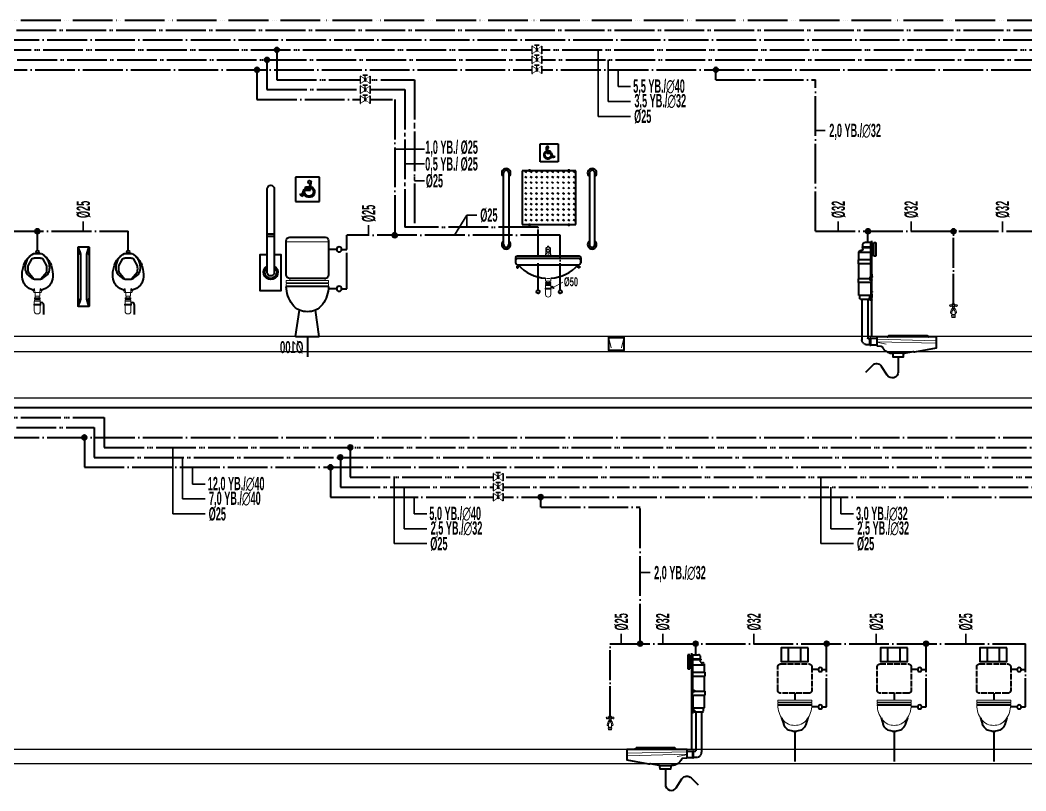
# Model space of a CAD drawing. Header units: centimetres. Extents: x 405464 to 563355, y 50011 to 66875.
# Drawn here: x 525191 to 526708, y 53341 to 54504 of the extents above; entities that cross this region are included whole.
import ezdxf
from ezdxf.enums import TextEntityAlignment as Align

# ---------------------------------------------------------------- set-up
doc = ezdxf.new("R2010")
doc.units = ezdxf.units.CM
for name, pattern in [('KESIK-3', [24, 20, -4]), ('SICAKSU1', [75, 60, -6, 0, -3, 0, -6]), ('SIRKUL-1', [78, 60, -6, 0, -3, 0, -3, 0, -6]), ('SOGUKSU1', [72, 60, -6, 0, -6])]:
    doc.linetypes.add(name, pattern=pattern)
doc.layers.add('0-KRCN DI SU', color=41, linetype='D')
for name, color, linetype, lineweight in [('0-KRCN-IST-KÜRESEL VANA', 4, 'Continuous', 25), ('0-KRCN-SHT-02CIHAZ', 132, 'Continuous', 25), ('0-KRCN-SHT-03CIHAZ', 120, 'Continuous', 30), ('0-KRCN-SHT-KÜRESEL VANA', 4, 'Continuous', 25), ('0-KRCN-SHT-LAVABO', 171, 'Continuous', 35), ('0-KRCN-SHT-LAVABOÖZÜRLÜ', 171, 'Continuous', 35), ('0-KRCN-SHT-PİSSU-BORU', 220, 'PISSU_LINE50', 40), ('0-KRCN-SHT-PİSUAR', 171, 'Continuous', 35), ('0-KRCN-SHT-PİSUARBÖLMESİ', 120, 'Continuous', 35), ('0-KRCN-SHT-PROSES-BORU', 1, '0-Y_LINE', 40), ('0-KRCN-SHT-SICAKSU', 50, 'SICAKSU1', 40), ('0-KRCN-SHT-SIRKULASYON', 145, 'SIRKUL-1', 40), ('0-KRCN-SHT-SOGUKSU', 141, 'SOGUKSU1', 40), ('0-KRCN-SHT-SÜZGEÇBANYO', 171, 'Continuous', 35), ('0-KRCN-SHT-TUVALETKLOZET', 171, 'Continuous', 35), ('0-KRCN-SHT-TUVALETNORMAL', 171, 'Continuous', 35), ('0-KRCN-SHT-YAZI-ÇAP-TEMSU', 81, 'Continuous', 30)]:
    doc.layers.add(name, color=color, linetype=linetype, lineweight=lineweight)
doc.styles.add('BORU', font='AGENCYR.TTF')
doc.styles.add('CAP', font='ARIALNB.TTF')
doc.styles.add('MUF', font='isocpeur.ttf')
doc.styles.get("Standard").update_dxf_attribs({"font": 'arial.ttf'})
doc.linetypes.add('0-Y_LINE', pattern='A,100,-0.5,["Y",BORU,S=9,R=0,X=0,Y=-4.5],-5', length=105.5)
doc.linetypes.add('D', pattern='A,12,-1,["D",Standard,S=1,R=0,X=-0.1,Y=-0.5],-1.6', length=14.6)
doc.linetypes.add('PISSU_LINE50', pattern='A,50,-10,["C",MUF,S=10,R=0,X=1,Y=-5],0', length=60)

# ---------------------------------------------------------------- blocks, each defined once
blk = doc.blocks.new('0-MEK-SHT-ZKLN-ALATURKA TUVALET GIZLI')
at = {"layer": '0-KRCN-SHT-PİSSU-BORU', "ltscale": 0.5}
blk.add_lwpolyline([(-11, -20), (-11, -35.4, 0.748213), (0, -38.7), (5.7, -29.8, -0.478103), (15, -28.8), (21.9, -35.8)], format="xyb", dxfattribs=at)
at = {"layer": '0-KRCN-SHT-SOGUKSU', "ltscale": 0.5}
for p, q in [((-66.5, 33.5), (-66.5, 106.2)), ((19.5, 95), (19.5, 106.2))]:
    blk.add_line(p, q, dxfattribs=at)
at = {"layer": '0-KRCN-SHT-TUVALETKLOZET', "linetype": 'KESIK-3', "ltscale": 0.05}
for p, q in [((15.5, 0), (15.5, 96.6)), ((16.5, 95), (22.5, 95)), ((16.5, 60.4), (16.5, 95)), ((24.5, 90.5), (24.5, 93)), ((24.9, 90.5), (16.5, 90.5)), ((24.9, 90), (16.5, 90)), ((16.5, 85), (28.5, 85)), ((24.5, 88), (24.5, 90)), ((24.9, 90), (24.9, 90.5)), ((25.5, 87), (26.5, 87)), ((28.5, 77.5), (28.5, 85)), ((16.5, 77.5), (29, 77.5)), ((16.5, 73.5), (29, 73.5)), ((28.5, 58.5), (28.5, 73.5)), ((29, 73.5), (29, 77.5)), ((16.9, 59), (15.9, 59)), ((16.9, 58), (15.9, 58)), ((16, 54.5), (16, 56.8)), ((16, 54.5), (29, 54.5)), ((16.5, 54.5), (16.5, 41.5)), ((18.2, 59), (17.2, 59)), ((18.2, 58), (17.2, 58)), ((18.5, 58.5), (29, 58.5)), ((28.5, 41.5), (28.5, 54.5)), ((29, 54.5), (29, 58.5)), ((16.5, 41.5), (28.5, 41.5)), ((17.5, 39.3), (17.5, 41.5)), ((27.5, 38.5), (27.5, 41.5)), ((16.9, 39), (15.9, 39)), ((16.9, 38), (15.9, 38)), ((18.2, 39), (17.2, 39)), ((18.2, 38), (17.2, 38)), ((18.5, 37.5), (26.5, 37.5)), ((19.5, 37.5), (19.5, -1.5)), ((25.5, 37.5), (25.5, -3)), ((10.5, -1.8), (16.5, -1.8)), ((10.5, -8.3), (16.5, -8.3)), ((16.5, -8.8), (16.5, -1.3)), ((16.5, -8.8), (17.4, -8.8)), ((17.4, -8.8), (17.4, -1.3)), ((17.4, -2), (19, -2)), ((17.4, -8), (20.5, -8))]:
    blk.add_line(p, q, dxfattribs=at)
at = {"layer": '0-KRCN-SHT-TUVALETKLOZET', "ltscale": 0.05}
blk.add_line((16.5, -1.3), (17.4, -1.3), dxfattribs=at)
at = {"layer": '0-KRCN-SHT-TUVALETKLOZET', "linetype": 'KESIK-3', "ltscale": 0.05}
for points in [[(13.5, 81), (13.5, 95), (11.5, 95), (11.5, 81)], [(16.9, 59.7), (16.9, 57.3), (15.5, 57.3), (15.5, 57), (17.2, 57), (17.2, 60), (15.8, 60), (15.8, 63), (15.5, 63), (15.5, 59.7)], [(15.8, 59.8), (16.2, 59.8), (16.2, 60.8), (15.8, 60.8)], [(16.9, 57.7), (15.9, 57.7), (15.9, 59.3), (16.9, 59.3)], [(18.2, 57.7), (17.2, 57.7), (17.2, 59.3), (18.2, 59.3)], [(16.9, 39.7), (16.9, 37.3), (15.5, 37.3), (15.5, 37), (17.2, 37), (17.2, 40), (15.8, 40), (15.8, 43), (15.5, 43), (15.5, 39.7)], [(15.8, 44.8), (16.2, 44.8), (16.2, 45.8), (15.8, 45.8)], [(16.9, 37.7), (15.9, 37.7), (15.9, 39.3), (16.9, 39.3)], [(18.2, 37.7), (17.2, 37.7), (17.2, 39.3), (18.2, 39.3)]]:
    blk.add_lwpolyline(points, close=True, dxfattribs=at)
for points in [[(15.5, 63), (15.5, 67.3), (15.8, 67.3), (15.8, 63.3), (16, 63.3, -0.428923), (16.3, 63), (16.1, 60.3), (15.8, 60.3), (15.8, 63)], [(15.5, 43), (15.5, 47.3), (15.8, 47.3), (15.8, 43.3), (16, 43.3, -0.428923), (16.3, 43), (16.1, 40.3), (15.8, 40.3), (15.8, 43)]]:
    blk.add_lwpolyline(points, format="xyb", close=True, dxfattribs=at)
for points in [[(15.8, 60.6), (15.2, 60.6), (15.2, 60), (15.8, 60)], [(15.8, 45.6), (15.2, 45.6), (15.2, 45), (15.8, 45)]]:
    blk.add_lwpolyline(points, dxfattribs=at)
for centre, radius, start, end in [((22.5, 93), 2, 0, 90), ((25.5, 88), 1, 180, 270), ((26.5, 85), 2, 0, 90), ((18.5, 38.5), 1, 233.1301, 270), ((26.5, 38.5), 1, 270, 0), ((19, -1.5), 0.5, 270, 0), ((20.5, -3), 5, 270, 0)]:
    blk.add_arc(centre, radius, start, end, dxfattribs=at)
at = {"layer": '0-KRCN-SHT-TUVALETNORMAL', "color": 120, "lineweight": 20}
for p, q in [((-68, 31.5), (-68, 32.2)), ((-68, 31.5), (-68, 30.8)), ((-67.8, 32.8), (-67.6, 32.8)), ((-67.6, 33.1), (-67.4, 33.1)), ((-67.6, 32.8), (-66.4, 32.8)), ((-65.7, 33.1), (-67.4, 33.1)), ((-66.9, 33.5), (-66.9, 33.4)), ((-66.2, 33.4), (-66.9, 33.4)), ((-65.5, 32.8), (-66.4, 32.8)), ((-66.2, 33.5), (-66.2, 33.4)), ((-65.5, 33.1), (-65.7, 33.1)), ((-65.3, 32.8), (-65.5, 32.8)), ((-65.1, 31.5), (-65.1, 32.2)), ((-65.1, 31.5), (-65.1, 30.8)), ((-64.7, 21.7), (-68.4, 21.7)), ((-68.1, 19.5), (-68.4, 21.7)), ((-68.1, 21.7), (-68.1, 25.5)), ((-68.1, 22.3), (-65, 22.3)), ((-67.6, 29), (-67.9, 28.9)), ((-67.9, 28.9), (-67.9, 28.6)), ((-65.2, 28.6), (-67.9, 28.6)), ((-67.8, 30.2), (-67.4, 30.2)), ((-65.5, 29), (-67.6, 29)), ((-67.4, 30.2), (-67.4, 29)), ((-67.4, 30.2), (-65.7, 30.2)), ((-65.7, 30.2), (-65.7, 29)), ((-65.3, 30.2), (-65.7, 30.2)), ((-65.5, 29), (-65.2, 28.9)), ((-65.2, 28.9), (-65.2, 28.6)), ((-65, 21.7), (-65, 25.5)), ((-65, 19.5), (-64.7, 21.7)), ((-68.2, 20.1), (-64.9, 20.1)), ((-68.1, 19.5), (-65, 19.5)), ((-49.5, -4), (10.5, -2.5)), ((10.5, -5), (-49.5, -6.5)), ((10.5, -5.5), (1, -7.3))]:
    blk.add_line(p, q, dxfattribs=at)
at = {"layer": '0-KRCN-SHT-TUVALETNORMAL'}
blk.add_line((-16.8, -16.5), (-4.8, -16.5), dxfattribs=at)
at = {"layer": '0-KRCN-SHT-TUVALETNORMAL', "color": 120, "lineweight": 20}
for points in [[(-65, 28), (-68.1, 28, 0.32492), (-68.6, 27.7), (-69.6, 24.7, 0.32492), (-69.4, 24.1), (-68.1, 23.2, 0.32492)], [(-65, 23.2), (-63.7, 24.1, 0.32492), (-63.5, 24.7), (-64.5, 27.7, 0.32492), (-65, 28)]]:
    blk.add_lwpolyline(points, format="xyb", dxfattribs=at)
at = {"layer": '0-KRCN-SHT-TUVALETNORMAL'}
blk.add_lwpolyline([(10.5, -9), (6.1, -9.4, 0.254585), (5.3, -10, -0.264008), (-4.6, -16.5, 0.375015), (-5.6, -17.4), (-5.7, -20), (-16.2, -20), (-16.4, -17.2, 0.322367), (-17.2, -16.3), (-26, -14.6, 0.247409), (-26.3, -14.7, -0.271623), (-27.6, -15.1), (-49.5, -11), (-49.5, 0), (-41.9, 0), (10.5, 0)], format="xyb", close=True, dxfattribs=at)
blk.add_lwpolyline([(0, 0, -0.249958), (-0.7, 0.4), (-1.2, 1.1, 0.249958), (-2, 1.5), (-39.8, 1.5, 0.221736), (-40.5, 1.2), (-41.2, 0.3, -0.221736), (-41.9, 0)], format="xyb", dxfattribs=at)
at = {"layer": '0-KRCN-SHT-TUVALETNORMAL', "color": 120, "lineweight": 20}
for centre, radius, start, end in [((-69.6, 31.5), 0.843, 54.2766, 180), ((-69.6, 31.5), 0.843, 180, 305.7234), ((-68.6, 33), 0.963, 239.9637, 304.3026), ((-68.6, 30), 0.963, 55.6974, 122.8475), ((-65.7, 31.5), 2.41, 146.633, 162.6726), ((-65.7, 31.5), 2.41, 197.4576, 213.367), ((-67.6, 33), 0.15, 90, 270), ((-66.5, 32.2), 1.26, 106.6015, 134.4153), ((-66.5, 31.5), 0.843, 0, 180), ((-66.5, 31.5), 0.843, 180, 0), ((-66.5, 31.5), 2.05, 90, 100.1642), ((-66.5, 31.5), 2.05, 79.8358, 90), ((-66.5, 32.2), 1.26, 45.5847, 73.3985), ((-65.5, 33), 0.15, 270, 90), ((-67.4, 31.5), 2.41, 17.4576, 33.367), ((-67.4, 31.5), 2.41, 326.633, 342.5424), ((-64.5, 33), 0.963, 235.6974, 300.0363), ((-64.5, 30), 0.963, 59.9637, 124.3026), ((-63.5, 31.5), 0.843, 0, 125.7234), ((-63.5, 31.5), 0.843, 234.2766, 0), ((-67.4, 28), 0.781, 131.2718, 180.0396), ((-66.5, 25.5), 1.54, 0, 180), ((-67.9, 28.5), 0.12, 90, 131.2718), ((-65.7, 28), 0.781, 359.9604, 48.7282), ((-65.2, 28.5), 0.12, 48.7282, 90)]:
    blk.add_arc(centre, radius, start, end, dxfattribs=at)
blk = doc.blocks.new('DONUT')
at = {"layer": '0-KRCN-SHT-03CIHAZ'}
blk.add_hatch(color=256, dxfattribs=at).paths.add_polyline_path([(2.5, 0, 1), (-2.5, 0, 1)])
blk.add_circle((0, 0), 2.5, dxfattribs=at)
blk = doc.blocks.new('ENGELLİ ALAFRANGA KOLON')
at = {"layer": '0-KRCN-SHT-LAVABO'}
for p, q in [((27.75, 123.88), (27.75, 53.88)), ((33.75, 53.88), (33.75, 123.88)), ((33.75, 86.28), (27.75, 86.28)), ((33.75, 84.28), (27.75, 84.28))]:
    blk.add_line(p, q, dxfattribs=at)
blk.add_lwpolyline([(33.75, 68.7), (39.97, 68.7), (39.97, 38.7), (22.02, 38.7), (22.02, 68.7), (27.75, 68.7)], dxfattribs=at)
for centre, radius, start, end in [((30.75, 123.88), 3, 0, 180), ((30.75, 53.88), 6, 120, 60), ((30.75, 53.88), 5, 126.8699, 53.1301), ((30.75, 53.88), 3, 180, 0)]:
    blk.add_arc(centre, radius, start, end, dxfattribs=at)
at = {"layer": '0-KRCN-SHT-LAVABOÖZÜRLÜ', "color": 155, "ltscale": 1.2}
for p, q in [((-10.13, 133.68), (10.12, 133.68)), ((-10.13, 113.43), (-10.13, 133.68)), ((-2.55, 122.73), (-3.14, 129.5)), ((-2.05, 128.37), (-1.81, 125.55)), ((10.12, 133.68), (10.12, 113.43)), ((-3.35, 124.42), (-3.44, 125.5)), ((1.96, 122.73), (-2.55, 122.73)), ((1.52, 125.55), (-1.81, 125.55)), ((1.52, 124.57), (-1.72, 124.57)), ((-1.72, 124.57), (-1.65, 123.72)), ((2.63, 123.72), (-1.65, 123.72)), ((1.52, 124.57), (1.52, 125.55)), ((3.88, 117.9), (1.96, 122.73)), ((2.64, 119.24), (2.1, 120.6)), ((4.44, 119.18), (2.63, 123.72)), ((6.18, 118.81), (3.88, 117.9)), ((5.81, 119.73), (4.44, 119.18)), ((6.18, 118.81), (5.81, 119.73)), ((10.12, 113.43), (-10.13, 113.43))]:
    blk.add_line(p, q, dxfattribs=at)
for centre, radius, start, end in [((-1.9, 129.61), 1.25, 263.02012, 184.99558), ((-1.42, 121.38), 4.59, 116.18724, 332.11531), ((-1.42, 121.38), 3.6, 122.42966, 347.44221)]:
    blk.add_arc(centre, radius, start, end, dxfattribs=at)
at = {"layer": '0-KRCN-SHT-PİSSU-BORU', "ltscale": 0.5}
blk.add_line((0, 0), (0, -16.81), dxfattribs=at)
at = {"layer": '0-KRCN-SHT-SOGUKSU', "ltscale": 0.5}
blk.add_line((-33.1, 40.2), (-33.1, 73.1), dxfattribs=at)
at = {"layer": '0-KRCN-SHT-TUVALETKLOZET', "color": 120, "lineweight": 20}
for p, q in [((-17.75, 79.6), (17.75, 79.6)), ((-14.75, 48.68), (-14.75, 47.18)), ((14.75, 48.68), (14.75, 47.18))]:
    blk.add_line(p, q, dxfattribs=at)
at = {"layer": '0-KRCN-SHT-TUVALETKLOZET'}
for p, q in [((-28.62, 73.15), (-33.1, 73.15)), ((-24.4, 73.15), (-17.75, 73.15)), ((-28.62, 40.2), (-33.1, 40.2)), ((-24.4, 40.2), (-17.61, 40.2)), ((-17.75, 41.92), (17.75, 41.92))]:
    blk.add_line(p, q, dxfattribs=at)
at = {"layer": '0-KRCN-SHT-TUVALETKLOZET', "color": 171}
for p, q in [((-9.88, 0), (-6.67, 22.06)), ((9.88, 0), (6.67, 22.06)), ((9.88, 0), (-9.88, 0))]:
    blk.add_line(p, q, dxfattribs=at)
at = {"layer": '0-KRCN-SHT-TUVALETKLOZET'}
blk.add_lwpolyline([(-17.75, 80.43), (-17.75, 51.68, 0.414214), (-14.75, 48.68), (14.75, 48.68, 0.414214), (17.75, 51.68), (17.75, 80.43, 0.414214), (14.75, 83.43), (-14.75, 83.43, 0.414214)], format="xyb", close=True, dxfattribs=at)
at = {"layer": '0-KRCN-SHT-TUVALETKLOZET', "color": 120, "lineweight": 20}
for points in [[(-17.75, 46.68), (-17.75, 45.55, 0.414214), (-17.25, 45.05), (17.25, 45.05, 0.414214), (17.75, 45.55), (17.75, 46.68, 0.414214), (17.25, 47.18), (-17.25, 47.18, 0.414214)], [(-17.75, 44.03), (-17.75, 42.89, 0.414214), (-17.25, 42.39), (17.25, 42.39, 0.414214), (17.75, 42.89), (17.75, 44.03, 0.414214), (17.25, 44.53), (-17.25, 44.53, 0.414214)]]:
    blk.add_lwpolyline(points, format="xyb", close=True, dxfattribs=at)
at = {"layer": '0-KRCN-SHT-TUVALETKLOZET'}
for points in [[(-17.75, 41.92, 0.066087), (-16.37, 34.27, 0.087392), (-12.57, 27.07, 0.103887), (-6.67, 22.06, 0.123332)], [(6.67, 22.06, 0.103887), (12.57, 27.07, 0.087392), (16.37, 34.27, 0.066087), (17.75, 41.92, 0.077811)]]:
    blk.add_lwpolyline(points, format="xyb", dxfattribs=at)
for centre in [(-26.51, 73.15), (-26.51, 40.2)]:
    blk.add_circle(centre, 2.11, dxfattribs=at)
blk.add_arc((0, 41.06), 20.14, 250.66612, 289.33388, dxfattribs=at)
at = {"layer": '0-KRCN-SHT-TUVALETKLOZET', "style": 'CAP', "width": 0.7}
blk.add_text('%%C100', height=10, dxfattribs=at).set_placement((3.42, -13.82))
blk = doc.blocks.new('ENGELLİ LAVABO KOLON')
at = {"layer": '0-KRCN-SHT-SOGUKSU'}
h = blk.add_hatch(dxfattribs=at)
h.set_pattern_fill('GLASS', color=256, scale=6, style=0)
h.set_pattern_definition([(-123.6901, (-195427.5702, -10602.8496), (-6.000008007, -11.999997347), [2.16333, -19.469976]), (-123.6901, (-195427.4502, -10603.2096), (-6.000008007, -11.999997347), [1.297998, -20.335308]), (-123.6901, (-195428.1702, -10603.2096), (-6.000008007, -11.999997347), [1.297998, -20.335308])])
h.paths.add_polyline_path([(-20.9, 118), (-20.9, 118.6), (-19.5, 118.6), (-19.5, 118), (23, 118), (23, 118.6), (24.4, 118.6), (24.4, 118), (31.8, 118), (31.8, 178), (24.4, 178), (24.4, 177.4), (23, 177.4), (23, 178), (-19.5, 178), (-19.5, 177.4), (-20.9, 177.4), (-20.9, 178), (-28.2, 178), (-28.2, 118)])
at = {"layer": '0-KRCN-SHT-LAVABO'}
for p, q in [((-50.7, 95.6), (-50.7, 175.6)), ((-44.7, 175.6), (-44.7, 95.6)), ((45.3, 175.6), (45.3, 95.6)), ((51.3, 95.6), (51.3, 175.6))]:
    blk.add_line(p, q, dxfattribs=at)
at = {"layer": '0-KRCN-SHT-LAVABO', "linetype": 'Continuous'}
for p, q in [((-29.7, 178), (-29.7, 118)), ((30.3, 178), (-29.7, 178)), ((30.3, 118), (30.3, 178)), ((-29.7, 118), (30.3, 118)), ((-37.3, 81), (-37.3, 75)), ((-35.3, 83), (33.7, 83)), ((33.7, 80), (-35.3, 80)), ((35.7, 81), (35.7, 75)), ((-37.3, 78), (-37.3, 75)), ((-35.8, 71.4), (-35.8, 69.6)), ((-34.3, 71.4), (-35.8, 71.4)), ((-35.8, 69.6), (-34.3, 69.6)), ((-35.3, 73), (33.7, 73)), ((-34.3, 69.6), (-34.3, 71.4)), ((32.7, 69.6), (32.7, 71.4)), ((32.7, 71.4), (34.2, 71.4)), ((34.2, 69.6), (32.7, 69.6)), ((34.2, 71.4), (34.2, 69.6)), ((35.7, 75), (35.7, 78))]:
    blk.add_line(p, q, dxfattribs=at)
at = {"layer": '0-KRCN-SHT-LAVABO', "color": 120, "linetype": 'Continuous', "lineweight": 20}
for p, q in [((-22.4, 179.5), (-22.4, 177.4)), ((-21, 179.5), (-22.4, 179.5)), ((-22.4, 177.4), (-21, 177.4)), ((-21, 177.4), (-21, 179.5)), ((21.6, 177.4), (21.6, 179.5)), ((21.6, 179.5), (23, 179.5)), ((23, 177.4), (21.6, 177.4)), ((23, 179.5), (23, 177.4)), ((-22.4, 116.5), (-22.4, 118.6)), ((-22.4, 118.6), (-21, 118.6)), ((-21, 116.5), (-22.4, 116.5)), ((-21, 118.6), (-21, 116.5)), ((23, 118.6), (21.6, 118.6)), ((21.6, 118.6), (21.6, 116.5)), ((21.6, 116.5), (23, 116.5)), ((23, 116.5), (23, 118.6)), ((-3.8, 85), (-2.1, 90.1)), ((-3.3, 86.5), (-3.3, 91.7)), ((-1.7, 93.4), (-2.1, 90.6)), ((-2.1, 90.1), (-2.1, 87.3)), ((0.5, 90.1), (-2.1, 90.1)), ((-1.7, 93.2), (0.1, 93.2)), ((-0.5, 93.9), (-1.1, 93.9)), ((0.5, 90.6), (0.1, 93.4)), ((0.5, 87.3), (0.5, 90.1)), ((2.3, 85), (0.5, 90.1)), ((1.7, 86.5), (1.7, 91.7)), ((-3.8, 83), (-3.8, 85)), ((-3.8, 83), (2.3, 83)), ((-1.8, 86.6), (-3.7, 83)), ((-2.1, 87.3), (0.5, 87.3)), ((-0.8, 86.6), (-0.8, 83)), ((0.2, 86.6), (2.1, 83)), ((2.3, 83), (2.3, 85)), ((-3.8, 55.3), (-3.8, 57.9)), ((2.2, 57.9), (2.2, 55.3)), ((-4.3, 46.3), (-4.3, 46.1)), ((-3.8, 52.7), (-3.8, 52.5)), ((-3.8, 50.5), (-3.8, 50.3)), ((-3.8, 49.3), (-3.8, 46.8)), ((2.2, 46.8), (-3.8, 46.8)), ((-3.8, 45.6), (2.2, 45.6)), ((-3.8, 45.6), (-3.8, 39.8)), ((1.7, 54.8), (-3.3, 54.8)), ((1.7, 53.2), (-3.3, 53.2)), ((-3.3, 52), (1.7, 52)), ((1.7, 51), (-3.3, 51)), ((-3.3, 49.8), (1.7, 49.8)), ((1.7, 49.8), (-3.3, 49.8)), ((-2.8, 54.8), (-2.8, 53.2)), ((-2.8, 52), (-2.8, 51)), ((1.2, 54.8), (1.2, 53.2)), ((1.2, 52), (1.2, 51)), ((2.2, 52.5), (2.2, 52.7)), ((2.2, 50.3), (2.2, 50.5)), ((2.2, 46.8), (2.2, 49.3)), ((2.2, 39.8), (2.2, 45.6)), ((2.7, 46.1), (2.7, 46.3)), ((-0.8, 36.8), (-0.8, 36.8))]:
    blk.add_line(p, q, dxfattribs=at)
at = {"layer": '0-KRCN-SHT-LAVABO', "color": 120, "lineweight": 20}
blk.add_line((4.9, 47.7), (15.7, 53.7), dxfattribs=at)
at = {"layer": '0-KRCN-SHT-LAVABO', "linetype": 'Continuous'}
for centre in [(-12, 42.9), (12.8, 42.9)]:
    blk.add_circle(centre, 1.84, dxfattribs=at)
at = {"layer": '0-KRCN-SHT-LAVABO'}
for centre, radius, start, end in [((-47.7, 175.6), 5, 306.8699, 233.1301), ((48.3, 175.6), 5, 306.8699, 233.1301), ((-47.7, 175.6), 3, 0, 180), ((48.3, 175.6), 3, 0, 180), ((-47.7, 95.6), 5, 126.8699, 53.1301), ((-47.7, 95.6), 3, 180, 0), ((48.3, 95.6), 5, 126.8699, 53.1301), ((48.3, 95.6), 3, 180, 0)]:
    blk.add_arc(centre, radius, start, end, dxfattribs=at)
at = {"layer": '0-KRCN-SHT-LAVABO', "color": 120, "linetype": 'Continuous', "lineweight": 20}
for centre, radius, start, end in [((-0.8, 89.7), 3.23, 107.405, 141.3143), ((-1.1, 93.3), 0.6, 90, 171.8814), ((-0.5, 93.3), 0.6, 8.1186, 90), ((-0.8, 89.7), 3.23, 38.6857, 72.595), ((-0.8, 92), 34.3, 266.6528, 273.3472), ((-3.8, 46.3), 0.5, 90, 180), ((-3.8, 46.1), 0.5, 180, 270), ((-3.3, 55.3), 0.5, 180, 270), ((-3.3, 52.7), 0.5, 90, 180), ((-3.3, 52.5), 0.5, 180, 270), ((-3.3, 50.5), 0.5, 90, 180), ((-3.3, 50.3), 0.5, 180, 270), ((-3.3, 49.3), 0.5, 90, 180), ((1.7, 55.3), 0.5, 270, 0), ((1.7, 52.7), 0.5, 0, 90), ((1.7, 52.5), 0.5, 270, 0), ((1.7, 50.5), 0.5, 0, 90), ((1.7, 50.3), 0.5, 270, 0), ((1.7, 49.3), 0.5, 0, 90), ((2.2, 46.3), 0.5, 0, 90), ((2.2, 46.1), 0.5, 270, 0), ((-0.8, 39.8), 3, 180, 270), ((-0.8, 39.8), 3, 270, 0)]:
    blk.add_arc(centre, radius, start, end, dxfattribs=at)
at = {"layer": '0-KRCN-SHT-LAVABO', "linetype": 'Continuous'}
for centre, radius, start, end in [((-35.3, 81), 2, 90, 180), ((-35.3, 78), 2, 90, 180), ((33.7, 81), 2, 0, 90), ((33.7, 78), 2, 0, 90), ((-35.3, 75), 2, 180, 270), ((-0.7, 102.4), 44.6, 221.2118, 266.05), ((-0.9, 102.4), 44.6, 273.95, 318.7882), ((33.7, 75), 2, 270, 0)]:
    blk.add_arc(centre, radius, start, end, dxfattribs=at)
at = {"layer": '0-KRCN-SHT-LAVABOÖZÜRLÜ', "color": 155, "ltscale": 1.2}
for p, q in [((-9.8, 208.2), (10.4, 208.2)), ((-9.8, 188), (-9.8, 208.2)), ((-2.2, 197.3), (-2.8, 204.1)), ((-1.7, 202.9), (-1.5, 200.1)), ((10.4, 208.2), (10.4, 188)), ((-3, 199), (-3.1, 200.1)), ((2.3, 197.3), (-2.2, 197.3)), ((1.8, 200.1), (-1.5, 200.1)), ((1.8, 199.1), (-1.4, 199.1)), ((-1.4, 199.1), (-1.3, 198.3)), ((2.9, 198.3), (-1.3, 198.3)), ((1.8, 199.1), (1.8, 200.1)), ((4.2, 192.5), (2.3, 197.3)), ((3, 193.8), (2.4, 195.2)), ((4.8, 193.8), (2.9, 198.3)), ((6.5, 193.4), (4.2, 192.5)), ((6.1, 194.3), (4.8, 193.8)), ((6.5, 193.4), (6.1, 194.3)), ((10.4, 188), (-9.8, 188))]:
    blk.add_line(p, q, dxfattribs=at)
for centre, radius, start, end in [((-1.6, 204.2), 1.25, 263.0201, 184.9956), ((-1.1, 196), 4.59, 116.1872, 332.1153), ((-1.1, 196), 3.6, 122.4297, 347.4422)]:
    blk.add_arc(centre, radius, start, end, dxfattribs=at)
at = {"layer": '0-KRCN-SHT-PİSSU-BORU', "ltscale": 0.5}
blk.add_line((2.2, 48.2), (3.5, 48.2), dxfattribs=at)
blk.add_arc((3.5, 46.2), 2, 0, 90, dxfattribs=at)
at = {"layer": '0-KRCN-SHT-SICAKSU', "ltscale": 0.5}
blk.add_line((-12, 44.7), (-12, 114), dxfattribs=at)
at = {"layer": '0-KRCN-SHT-SOGUKSU', "ltscale": 0.5}
blk.add_line((12.8, 44.7), (12.8, 106), dxfattribs=at)
at = {"layer": '0-KRCN-SHT-LAVABO', "color": 120, "lineweight": 20, "style": 'CAP', "width": 0.7}
blk.add_text('%%C50', height=10, dxfattribs=at).set_placement((24.7, 54), align=Align.MIDDLE)
blk = doc.blocks.new('0-MEK-SHT-ZKLN-SÜZGEÇ BANYO')
at = {"layer": '0-KRCN-SHT-SÜZGEÇBANYO', "color": 120, "lineweight": 20}
for p, q in [((-7.5, -1.7), (-5.2, -11.4)), ((-7.5, -1.7), (7.5, -1.7)), ((5.3, -11.4), (7.5, -1.7))]:
    blk.add_line(p, q, dxfattribs=at)
at = {"layer": '0-KRCN-SHT-SÜZGEÇBANYO'}
blk.add_lwpolyline([(-7.5, 0), (-7.5, -14), (7.5, -14), (7.5, 0)], close=True, dxfattribs=at)
blk = doc.blocks.new('0-MEK-SHT-KÜRESELVANA')
at = {"layer": '0-KRCN-IST-KÜRESEL VANA'}
blk.add_hatch(color=256, dxfattribs=at).paths.add_polyline_path([(1.4, 0, 1), (-1.4, 0, 1)])
for p, q in [((-1.1, 0.9), (-4.2, 3)), ((-4.2, -3.1), (-4.2, 3)), ((-4.2, 3), (-4.2, -3.1)), ((-2.4, 4.6), (2.3, 4.6)), ((0, 4.6), (-2.4, 4.6)), ((0, 0), (0, 4.6)), ((2.3, 4.6), (0, 4.6)), ((1.1, 0.8), (4.3, 3)), ((4.3, -3.1), (4.3, 3)), ((4.3, 3), (4.3, -3.1)), ((-4.2, -3.1), (-1.1, -0.9)), ((4.3, -3.1), (1.1, -0.8))]:
    blk.add_line(p, q, dxfattribs=at)
for points in [[(-4.5, 3.7), (-5, 3.7), (-5, -3.8), (-4.5, -3.8)], [(4.6, 3.7), (5, 3.7), (5, -3.8), (4.6, -3.8)]]:
    blk.add_lwpolyline(points, close=True, dxfattribs=at)
blk.add_circle((0, 0), 1.42, dxfattribs=at)
blk.add_wipeout([(4.3, 3), (4.3, -3.1), (1.1, -0.9), (1.2, -0.8), (1.2, -0.7), (1.2, -0.7), (1.3, -0.6), (1.3, -0.5), (1.4, -0.4), (1.4, -0.3), (1.4, -0.2), (1.4, -0.1), (1.4, 0), (1.4, 0.1), (1.4, 0.2), (1.4, 0.2), (1.4, 0.3), (1.4, 0.4), (1.3, 0.5), (1.3, 0.6), (1.2, 0.7), (1.2, 0.7), (1.2, 0.8), (1.1, 0.8), (1.1, 0.9)]).dxf.layer = '0-KRCN-IST-KÜRESEL VANA'
blk.add_wipeout([(-4.2, 3), (-4.2, -3.1), (-1.1, -0.9), (-1.2, -0.8), (-1.2, -0.7), (-1.2, -0.7), (-1.3, -0.6), (-1.3, -0.5), (-1.4, -0.4), (-1.4, -0.3), (-1.4, -0.2), (-1.4, -0.1), (-1.4, 0), (-1.4, 0.1), (-1.4, 0.2), (-1.4, 0.2), (-1.4, 0.3), (-1.4, 0.4), (-1.3, 0.5), (-1.3, 0.6), (-1.2, 0.7), (-1.2, 0.7), (-1.2, 0.8), (-1.1, 0.8), (-1.1, 0.9)]).dxf.layer = '0-KRCN-IST-KÜRESEL VANA'
blk = doc.blocks.new('0-MEK-SHT-ZKLN-PİSUAR-1')
at = {"layer": '0-KRCN-SHT-PİSSU-BORU', "ltscale": 0.5}
for p, q in [((2.9, 34.2), (4.2, 34.2)), ((6.2, 32.2), (6.2, 22.2))]:
    blk.add_line(p, q, dxfattribs=at)
blk.add_arc((4.2, 32.2), 2, 0, 90, dxfattribs=at)
at = {"layer": '0-KRCN-SHT-PİSUAR', "color": 120, "linetype": 'Continuous', "lineweight": 20}
for p, q in [((-2.7, 44.3), (2.8, 44.3)), ((-2.1, 40.8), (-2.1, 39.2)), ((1.9, 40.8), (1.9, 39.2)), ((-2.1, 38), (-2.1, 37)), ((1.9, 38), (1.9, 37))]:
    blk.add_line(p, q, dxfattribs=at)
at = {"layer": '0-KRCN-SHT-PİSUAR', "linetype": 'Continuous'}
for points in [[(-3, 46.2, 0.268882), (-3.4, 46.6, -0.148908), (-12.4, 51.8), (-13.7, 53.8, -0.044554), (-15.1, 57.8, -0.093661), (-14.8, 67.8), (-13.8, 71.8, -0.058459), (-13, 73.8, -0.155521), (-3.7, 83.7, -0.133094), (-3.2, 83.8), (0, 83.8), (3.2, 83.8, -0.133094), (3.7, 83.7, -0.006353), (4.3, 83.3, -0.148889), (13, 73.8, -0.058459), (13.8, 71.8), (14.9, 67.8, -0.093661), (15.1, 57.8, -0.044554), (13.7, 53.8), (12.4, 51.8, -0.148908), (3.4, 46.6, 0.268882), (3, 46.2)], [(-6.5, 81.8, 0.042537), (-10, 77.8, 0.082547), (-11.8, 73.8, 0.003661), (-11.8, 73.8, 0.048482), (-12.4, 69.8, 0.066089), (-12, 66.2, 0.042626), (-11.7, 65.4, 0.081974), (-9.4, 61.8, 0.08561), (-4.1, 58.2, 0.104852), (-2, 57.8), (2, 57.8, 0.104852), (4.1, 58.2, 0.08561), (9.4, 61.8, 0.081974), (11.7, 65.4, 0.042626), (12, 66.2, 0.066089), (12.4, 69.8, 0.048482), (11.8, 73.8, 0.003661), (11.8, 73.8, 0.082547), (10, 77.8, 0.044527), (6.3, 82)], [(3.5, 58.1), (9.4, 65.3, 0.062413), (9.5, 71.3), (5.8, 77.8, 0.159561), (2.8, 78.8), (-2.8, 78.8, 0.159561), (-5.8, 77.8), (-9.5, 71.3, 0.062413), (-9.4, 65.3), (-3.5, 58.1)]]:
    blk.add_lwpolyline(points, format="xyb", dxfattribs=at)
at = {"layer": '0-KRCN-SHT-PİSUAR', "color": 120, "linetype": 'Continuous', "lineweight": 20}
for points in [[(-5.5, 47.2, -0.130683), (-4.5, 46.5, -0.191771), (-4.2, 45.8, 0.43138), (-2.7, 44.3, -0.422374), (-2.4, 44), (-2.4, 40.8), (2.4, 40.8), (2.4, 44, -0.422374), (2.7, 44.3, 0.422374), (4.3, 45.8), (4.3, 45.9, -0.171457), (4.5, 46.5, -0.130683), (5.5, 47.2)], [(-2.2, 44.3, -0.382239), (-2.6, 44.7), (-2.9, 47.7, 0.382209), (-3.6, 48.3)], [(3.6, 48.3, 0.382209), (2.9, 47.7), (2.6, 44.7, -0.382239), (2.2, 44.3)], [(2.9, 32.7), (2.9, 35.3, 0.414214), (2.4, 35.8), (-2.6, 35.8, 0.414214), (-3.1, 35.3), (-3.1, 32.7)], [(-3.1, 31.6), (-3.1, 25.8, 0.414214), (-0.1, 22.8), (-0.1, 22.8, 0.414214), (2.9, 25.8), (2.9, 31.6, 1.000007)]]:
    blk.add_lwpolyline(points, format="xyb", dxfattribs=at)
for points in [[(-3.6, 32.2), (-3.6, 32.1, 0.414214), (-3.1, 31.6), (2.9, 31.6, 0.414214), (3.4, 32.1), (3.4, 32.2, 0.414214), (2.9, 32.7), (-3.1, 32.7, 0.414214)], [(-3, 38.7), (-3, 38.5, 0.414214), (-2.5, 38), (2.4, 38, 0.414214), (2.9, 38.5), (2.9, 38.7, 0.414214), (2.4, 39.2), (-2.5, 39.2, 0.414214)], [(-3, 36.5), (-3, 36.3, 0.414214), (-2.5, 35.8), (2.4, 35.8, 0.414214), (2.9, 36.3), (2.9, 36.5, 0.414214), (2.4, 37), (-2.5, 37, 0.414214)]]:
    blk.add_lwpolyline(points, format="xyb", close=True, dxfattribs=at)
at = {"layer": '0-KRCN-SHT-PİSUAR', "linetype": 'Continuous'}
blk.add_circle((0, 85.3), 1.48, dxfattribs=at)
for centre, start, end in [((8.4, 71.9), 22.5365, 22.537), ((9.1, 70.2), 18.7265, 18.7272), ((9.1, 70.2), 18.727, 18.7276)]:
    blk.add_arc(centre, 5, start, end, dxfattribs=at)
at = {"layer": '0-KRCN-SHT-SOGUKSU', "ltscale": 0.5}
blk.add_line((0, 86.6), (0, 106), dxfattribs=at)
blk = doc.blocks.new('0-MEK-SHT-ZKLN-PİSUAR BÖLMESİ')
at = {"layer": '0-KRCN-SHT-PİSUARBÖLMESİ', "linetype": 'Continuous'}
blk.add_lwpolyline([(-6.1, 30.8), (-6.1, 89.8, -0.414214), (-5.6, 90.3), (4.4, 90.3, -0.414214), (4.9, 89.8), (4.9, 30.8, -0.414214), (4.4, 30.3), (-5.6, 30.3, -0.414214)], format="xyb", close=True, dxfattribs=at)
for points in [[(-3.6, 82.6, 0.072691), (-4.7, 85.8, 0.631225), (-5.2, 85.8, 0.078309), (-6.1, 82.3)], [(-6, 30.5, 0.113858), (-3.3, 40.3), (-3.3, 80.3, 0.113858), (-6, 90.1)], [(4.8, 90.1, 0.113858), (2.2, 80.3), (2.2, 40.3, 0.113858), (4.8, 30.5)], [(4.9, 82.3, 0.078309), (4, 85.8, 0.631225), (3.5, 85.8, 0.072691), (2.4, 82.6)], [(-6.1, 38.2, 0.078309), (-5.2, 34.8, 0.631225), (-4.7, 34.8, 0.072691), (-3.6, 37.9)], [(2.4, 37.9, 0.072691), (3.5, 34.8, 0.631225), (4, 34.8, 0.078309), (4.9, 38.2)]]:
    blk.add_lwpolyline(points, format="xyb", dxfattribs=at)
blk = doc.blocks.new('0-MEK-SHT-ZKLN-KLOZET ASMA GİZLİ REZERVUAR')
at = {"layer": '0-KRCN-SHT-PİSSU-BORU', "ltscale": 0.5}
blk.add_line((0, 15), (0, -16.8), dxfattribs=at)
at = {"layer": '0-KRCN-SHT-SOGUKSU', "ltscale": 0.5}
blk.add_line((-33.1, 40.2), (-33.1, 106), dxfattribs=at)
at = {"layer": '0-KRCN-SHT-TUVALETKLOZET'}
for p, q in [((-6.1, 87.3), (-6.1, 101.6)), ((6.6, 87.3), (6.6, 101.6)), ((-28.6, 79), (-33.1, 79)), ((-24.4, 79), (-17.7, 79)), ((0, 54.4), (0, 47.2)), ((-17.7, 41.9), (17.7, 41.9)), ((-28.6, 40.2), (-33.1, 40.2)), ((-24.4, 40.2), (-17.6, 40.2)), ((-13.7, 28.7), (-11.5, 21.8)), ((13.7, 28.7), (11.5, 21.8))]:
    blk.add_line(p, q, dxfattribs=at)
at = {"layer": '0-KRCN-SHT-TUVALETKLOZET', "color": 171}
blk.add_line((2, 15), (-2, 15), dxfattribs=at)
at = {"layer": '0-KRCN-SHT-TUVALETKLOZET'}
blk.add_lwpolyline([(-13.8, 101.6), (14.3, 101.6), (14.3, 87.3), (-13.8, 87.3)], close=True, dxfattribs=at)
at = {"layer": '0-KRCN-SHT-TUVALETKLOZET', "linetype": 'KESIK-3', "ltscale": 0.3}
blk.add_lwpolyline([(-17.7, 81.9), (-17.7, 57.4, 0.414214), (-14.7, 54.4), (14.7, 54.4, 0.414214), (17.7, 57.4), (17.7, 81.9, 0.414214), (14.7, 84.9), (-14.7, 84.9, 0.414214)], format="xyb", close=True, dxfattribs=at)
at = {"layer": '0-KRCN-SHT-TUVALETKLOZET', "color": 120, "lineweight": 20}
for points in [[(-17.7, 46.7), (-17.7, 45.5, 0.414214), (-17.2, 45), (17.2, 45, 0.414214), (17.7, 45.5), (17.7, 46.7, 0.414214), (17.2, 47.2), (-17.2, 47.2, 0.414214)], [(-17.7, 44), (-17.7, 42.9, 0.414214), (-17.2, 42.4), (17.2, 42.4, 0.414214), (17.7, 42.9), (17.7, 44, 0.414214), (17.2, 44.5), (-17.2, 44.5, 0.414214)]]:
    blk.add_lwpolyline(points, format="xyb", close=True, dxfattribs=at)
for points in [[(-17.7, 41.9, 0.066087), (-16.4, 34.3, 0.087392), (-12.6, 27.1, 0.103887), (-6.7, 22.1, 0.123332)], [(6.7, 22.1, 0.103887), (12.6, 27.1, 0.087392), (16.4, 34.3, 0.066087), (17.7, 41.9, 0.077811)]]:
    blk.add_lwpolyline(points, format="xyb", dxfattribs=at)
at = {"layer": '0-KRCN-SHT-TUVALETKLOZET'}
for centre in [(-26.5, 79), (-26.5, 40.2)]:
    blk.add_circle(centre, 2.11, dxfattribs=at)
for centre, start, end in [((-2, 25), 198.231, 270), ((2, 25), 270, 341.769)]:
    blk.add_arc(centre, 10, start, end, dxfattribs=at)
at = {"layer": '0-KRCN-SHT-TUVALETKLOZET', "color": 120, "lineweight": 20}
blk.add_arc((0, 41.1), 20.1, 250.6661, 289.3339, dxfattribs=at)

msp = doc.modelspace()

# ---------------------------------------------------------------- linework, layer by layer
at = {"layer": '0-KRCN DI SU', "linetype": 'D', "ltscale": 5}
msp.add_line((519319.8, 53934.1), (541811, 53934.1), dxfattribs=at)
at = {"layer": '0-KRCN-SHT-02CIHAZ', "color": 8}
for p, q in [((542151.7, 54026.3), (519319.8, 54026.3)), ((519319.8, 54003.8), (542151.7, 54003.8)), ((519319.8, 53403.8), (542151.7, 53403.8)), ((542151.7, 53381.3), (519319.8, 53381.3))]:
    msp.add_line(p, q, dxfattribs=at)
at = {"layer": '0-KRCN-SHT-PROSES-BORU'}
msp.add_line((519319.8, 53919.1), (541811, 53919.1), dxfattribs=at)
at = {"layer": '0-KRCN-SHT-SICAKSU'}
for p, q in [((519319.8, 54489.1), (529066.1, 54489.1)), ((522705.2, 54444.1), (527181.8, 54444.1)), ((525563.3, 54444.1), (525563.3, 54399.1)), ((525563.3, 54399.1), (525771.1, 54399.1)), ((525771.1, 54399.1), (525771.1, 54191.3)), ((525972.4, 54191.3), (525771.1, 54191.3)), ((525972.4, 54190.1), (525972.4, 54191.3)), ((519319.8, 53889.1), (525302.9, 53889.1)), ((525302.9, 53889.1), (525302.9, 53844.1)), ((525302.9, 53844.1), (530615.7, 53844.1)), ((525674.1, 53844.1), (525674.1, 53799.1)), ((525674.1, 53799.1), (526841.8, 53799.1))]:
    msp.add_line(p, q, dxfattribs=at)
at = {"layer": '0-KRCN-SHT-SIRKULASYON'}
for p, q in [((519319.8, 54504.1), (529081.1, 54504.1)), ((522720.2, 54459.1), (527196.8, 54459.1)), ((525578.3, 54459.1), (525578.3, 54414.1)), ((525578.3, 54414.1), (525786.1, 54414.1)), ((525786.1, 54414.1), (525786.1, 54191.3)), ((519319.8, 53904.1), (525317.9, 53904.1)), ((525317.9, 53904.1), (525317.9, 53859.1)), ((525317.9, 53859.1), (530630.7, 53859.1)), ((525689.1, 53859.1), (525689.1, 53814.1)), ((525689.1, 53814.1), (526856.8, 53814.1))]:
    msp.add_line(p, q, dxfattribs=at)
at = {"layer": '0-KRCN-SHT-SOGUKSU'}
for p, q in [((519319.8, 54474.1), (529051.1, 54474.1)), ((522690.2, 54429.1), (527166.8, 54429.1)), ((525548.3, 54429.1), (525548.3, 54384.1)), ((526240.5, 54414.1), (526240.5, 54429.1)), ((526240.5, 54414.1), (526390.6, 54414.1)), ((526390.6, 54185.3), (526390.6, 54414.1)), ((525548.3, 54384.1), (525756.1, 54384.1)), ((525756.1, 54384.1), (525756.1, 54179.3)), ((524229.2, 54185.3), (525353.9, 54185.3)), ((526005.9, 54179.3), (525684, 54179.3)), ((525684, 54157.9), (525684, 54179.3)), ((526390.6, 54185.3), (527082.4, 54185.3)), ((519319.8, 53874.1), (541811, 53874.1)), ((525287.9, 53874.1), (525287.9, 53829.1)), ((525287.9, 53829.1), (530600.7, 53829.1)), ((525659.1, 53829.1), (525659.1, 53784.1)), ((525659.1, 53784.1), (526826.8, 53784.1)), ((525976.3, 53769.1), (525976.3, 53784.1)), ((525976.3, 53769.1), (526126.4, 53769.1)), ((526126.4, 53562.8), (526126.4, 53769.1)), ((526081, 53562.8), (526707.6, 53562.8))]:
    msp.add_line(p, q, dxfattribs=at)
at = {"layer": '0-KRCN-SHT-YAZI-ÇAP-TEMSU', "linetype": 'Continuous'}
for p, q in [((526062.9, 54459.1), (526062.9, 54358.8)), ((526077.9, 54444.1), (526077.9, 54381.3)), ((526092.9, 54429.1), (526092.9, 54403.8)), ((526092.9, 54403.8), (526111.9, 54403.8)), ((526077.9, 54381.3), (526111.9, 54381.3)), ((526062.9, 54358.8), (526111.9, 54358.8)), ((526390.6, 54337.6), (526405.6, 54337.6)), ((525756.1, 54309.5), (525801.1, 54309.5)), ((525771.1, 54287), (525801.1, 54287)), ((525786.1, 54261.6), (525801.1, 54261.6)), ((525865.1, 54209.8), (525846.2, 54179.3)), ((525880.1, 54209.8), (525865.1, 54209.8)), ((525865.1, 54209.8), (525865.1, 54191.3)), ((525286.3, 54185.3), (525286.3, 54200.3)), ((525716.7, 54179.3), (525716.7, 54194.3)), ((526425.2, 54185.3), (526425.2, 54200.3)), ((526535.1, 54185.3), (526535.1, 54200.3)), ((526672.8, 54185.3), (526672.8, 54200.3)), ((525421.2, 53859.1), (525421.2, 53758.8)), ((525436.2, 53844.1), (525436.2, 53781.3)), ((525451.2, 53829.1), (525451.2, 53803.8)), ((525755.4, 53814.1), (525755.4, 53713.8)), ((526399.1, 53814.1), (526399.1, 53713.8)), ((525451.2, 53803.8), (525470.2, 53803.8)), ((525770.4, 53799.1), (525770.4, 53736.3)), ((526414.1, 53799.1), (526414.1, 53736.3)), ((525785.4, 53784.1), (525785.4, 53758.8)), ((526429.1, 53784.1), (526429.1, 53758.8)), ((525436.2, 53781.3), (525470.2, 53781.3)), ((525421.2, 53758.8), (525470.2, 53758.8)), ((525785.4, 53758.8), (525804.5, 53758.8)), ((526429.1, 53758.8), (526448.2, 53758.8)), ((525770.4, 53736.3), (525804.5, 53736.3)), ((526414.1, 53736.3), (526448.2, 53736.3)), ((525755.4, 53713.8), (525804.5, 53713.8)), ((526399.1, 53713.8), (526448.2, 53713.8)), ((526126.4, 53670.1), (526141.4, 53670.1)), ((526097.9, 53562.8), (526097.9, 53577.8)), ((526160.3, 53562.8), (526160.3, 53577.8)), ((526298, 53562.8), (526298, 53577.8)), ((526482.5, 53562.8), (526482.5, 53577.8)), ((526617.4, 53562.8), (526617.4, 53577.8))]:
    msp.add_line(p, q, dxfattribs=at)

# ---------------------------------------------------------------- block references
at = {"layer": '0-KRCN-SHT-03CIHAZ', "yscale": 1.5, "zscale": 1.5}
for p, xscale in [((525578.3, 54459.1), -1.5), ((525563.3, 54444.1), -1.5), ((525548.3, 54429.1), -1.5), ((526240.5, 54429.1), -1.5), ((525217, 54185.3), -1.5), ((525756.1, 54179.3), 1.5), ((526470, 54185.3), 1.5), ((526599, 54185.3), 1.5), ((525287.9, 53874.1), -1.5), ((525689.1, 53859.1), -1.5), ((525674.1, 53844.1), -1.5), ((525659.1, 53829.1), -1.5), ((525976.3, 53784.1), -1.5), ((526126.4, 53562.8), -1.5), ((526210, 53562.8), -1.5), ((526407.6, 53562.8), 1.5), ((526557.6, 53562.8), 1.5)]:
    msp.add_blockref('DONUT', p, dxfattribs=dict(at, xscale=xscale))
at = {"layer": '0-KRCN-SHT-LAVABOÖZÜRLÜ', "xscale": 1.35, "yscale": 1.35, "zscale": 1.35}
msp.add_blockref('ENGELLİ LAVABO KOLON', (525988.6, 54036.2), dxfattribs=at)
at = {"layer": '0-KRCN-SHT-PİSUAR', "xscale": 1.5, "yscale": 1.5, "zscale": 1.5}
for p in [(525217.1, 54026.3), (525353.9, 54026.3)]:
    msp.add_blockref('0-MEK-SHT-ZKLN-PİSUAR-1', p, dxfattribs=at)
at = {"layer": '0-KRCN-SHT-PİSUARBÖLMESİ', "xscale": 1.5, "yscale": 1.5, "zscale": 1.5}
msp.add_blockref('0-MEK-SHT-ZKLN-PİSUAR BÖLMESİ', (525287.7, 54026.3), dxfattribs=at)
at = {"layer": '0-KRCN-SHT-SÜZGEÇBANYO', "xscale": -1.5, "yscale": 1.5, "zscale": 1.5}
msp.add_blockref('0-MEK-SHT-ZKLN-SÜZGEÇ BANYO', (526090.5, 54026.3), dxfattribs=at)
at = {"layer": '0-KRCN-SHT-TUVALETKLOZET'}
for name, p, xscale, yscale, zscale in [('ENGELLİ ALAFRANGA KOLON', (525624.4, 54026.3), -1.8, 1.8, 1.8), ('0-MEK-SHT-ZKLN-KLOZET ASMA GİZLİ REZERVUAR', (526359.6, 53409.1), -1.45, 1.45, 1.45), ('0-MEK-SHT-ZKLN-KLOZET ASMA GİZLİ REZERVUAR', (526509.6, 53409.1), -1.45, 1.45, 1.45), ('0-MEK-SHT-ZKLN-KLOZET ASMA GİZLİ REZERVUAR', (526659.6, 53409.1), -1.45, 1.45, 1.45)]:
    msp.add_blockref(name, p, dxfattribs=dict(at, xscale=xscale, yscale=yscale, zscale=zscale))
at = {"layer": '0-KRCN-SHT-TUVALETNORMAL', "yscale": 1.5, "zscale": 1.5}
for p, xscale in [((526499.1, 54026), -1.5), ((526180.8, 53403.5), 1.5)]:
    msp.add_blockref('0-MEK-SHT-ZKLN-ALATURKA TUVALET GIZLI', p, dxfattribs=dict(at, xscale=xscale))

# ---------------------------------------------------------------- texts
at = {"layer": '0-KRCN-SHT-YAZI-ÇAP-TEMSU', "linetype": 'Continuous', "style": 'CAP', "width": 0.6}
for s, p in [('5,5 YB./∅40', (526115.8, 54404.5)), ('3,5 YB./∅32', (526117.7, 54382.4)), ('Ø25', (526117.2, 54358.8)), ('2,0 YB./∅32', (526411.6, 54337.6)), ('1,0 YB./ Ø25', (525802.1, 54312.3)), ('0,5 YB./ Ø25', (525802, 54287)), ('Ø25', (525803, 54261.6)), ('12,0 YB./∅40', (525474.1, 53804.5)), ('7,0 YB./∅40', (525476, 53782.4)), ('Ø25', (525475.5, 53758.8)), ('5,0 YB./∅40', (525808.3, 53759.5)), ('3,0 YB./∅32', (526452, 53759.5)), ('2,5 YB./∅32', (525810.3, 53737.4)), ('2,5 YB./∅32', (526454, 53737.4)), ('Ø25', (525809.7, 53713.8)), ('Ø25', (526453.4, 53713.8)), ('2,0 YB./∅32', (526147.4, 53670.1))]:
    msp.add_text(s, height=20, dxfattribs=at).set_placement(p, align=Align.MIDDLE_LEFT)
for s, p in [('%%C25', (525286.3, 54218.3)), ('%%C25', (525716.7, 54212.3)), ('%%C32', (526425.2, 54218.3)), ('%%C32', (526535.1, 54218.3)), ('%%C32', (526672.8, 54218.3)), ('%%C25', (526097.9, 53595.8)), ('%%C32', (526160.3, 53595.8)), ('%%C32', (526298, 53595.8)), ('%%C25', (526482.5, 53595.8)), ('%%C25', (526617.4, 53595.8))]:
    msp.add_text(s, height=20, rotation=90, dxfattribs=at).set_placement(p, align=Align.MIDDLE_CENTER)
msp.add_text('%%C25', height=20, dxfattribs=at).set_placement((525898.1, 54209.8), align=Align.MIDDLE_CENTER)

# ---------------------------------------------------------------- next in the draw order: block references
at = {"layer": '0-KRCN-SHT-KÜRESEL VANA', "xscale": -1.5, "yscale": 1.5, "zscale": 1.5}
for p in [(525970.6, 54429.1), (525711.6, 54384.1), (525912.1, 53784.1)]:
    msp.add_blockref('0-MEK-SHT-KÜRESELVANA', p, dxfattribs=at)

# ---------------------------------------------------------------- next in the draw order: block references
for p in [(525970.6, 54444.1), (525711.6, 54399.1), (525912.1, 53799.1)]:
    msp.add_blockref('0-MEK-SHT-KÜRESELVANA', p, dxfattribs=at)

# ---------------------------------------------------------------- next in the draw order: block references
for p in [(525970.6, 54459.1), (525711.6, 54414.1), (525912.1, 53814.1)]:
    msp.add_blockref('0-MEK-SHT-KÜRESELVANA', p, dxfattribs=at)

doc.saveas('drawing.dxf')
